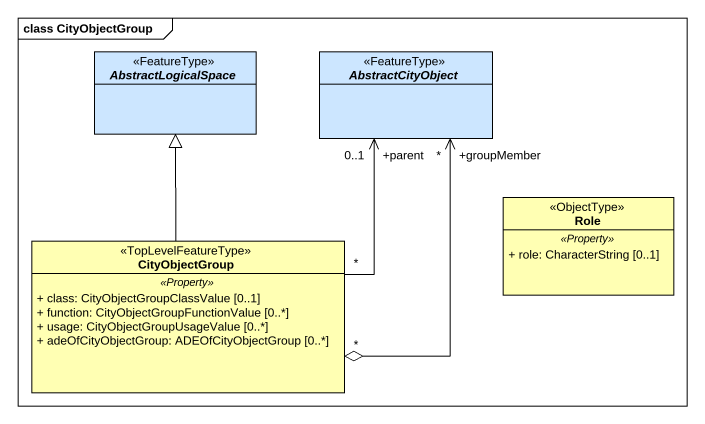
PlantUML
@startuml
mainframe class CityObjectGroup
hide circle
hide empty members
skinparam classAttributeIconSize 0
abstract class AbstractLogicalSpace <<FeatureType>> #CCE6FF
abstract class AbstractCityObject <<FeatureType>> #CCE6FF
class CityObjectGroup <<TopLevelFeatureType>> #FFFFB3 {
  .. <<Property>> ..
  + class: CityObjectGroupClassValue [0..1]
  + function: CityObjectGroupFunctionValue [0..*]
  + usage: CityObjectGroupUsageValue [0..*]
  + adeOfCityObjectGroup: ADEOfCityObjectGroup [0..*]
}
class Role <<ObjectType>> #FFFFB3 {
  .. <<Property>> ..
  + role: CharacterString [0..1]
}
CityObjectGroup -up-|> AbstractLogicalSpace
CityObjectGroup "*" -up-> "+parent\n0..1" AbstractCityObject
CityObjectGroup "*" o-up-> "+groupMember\n*" AbstractCityObject
@enduml
